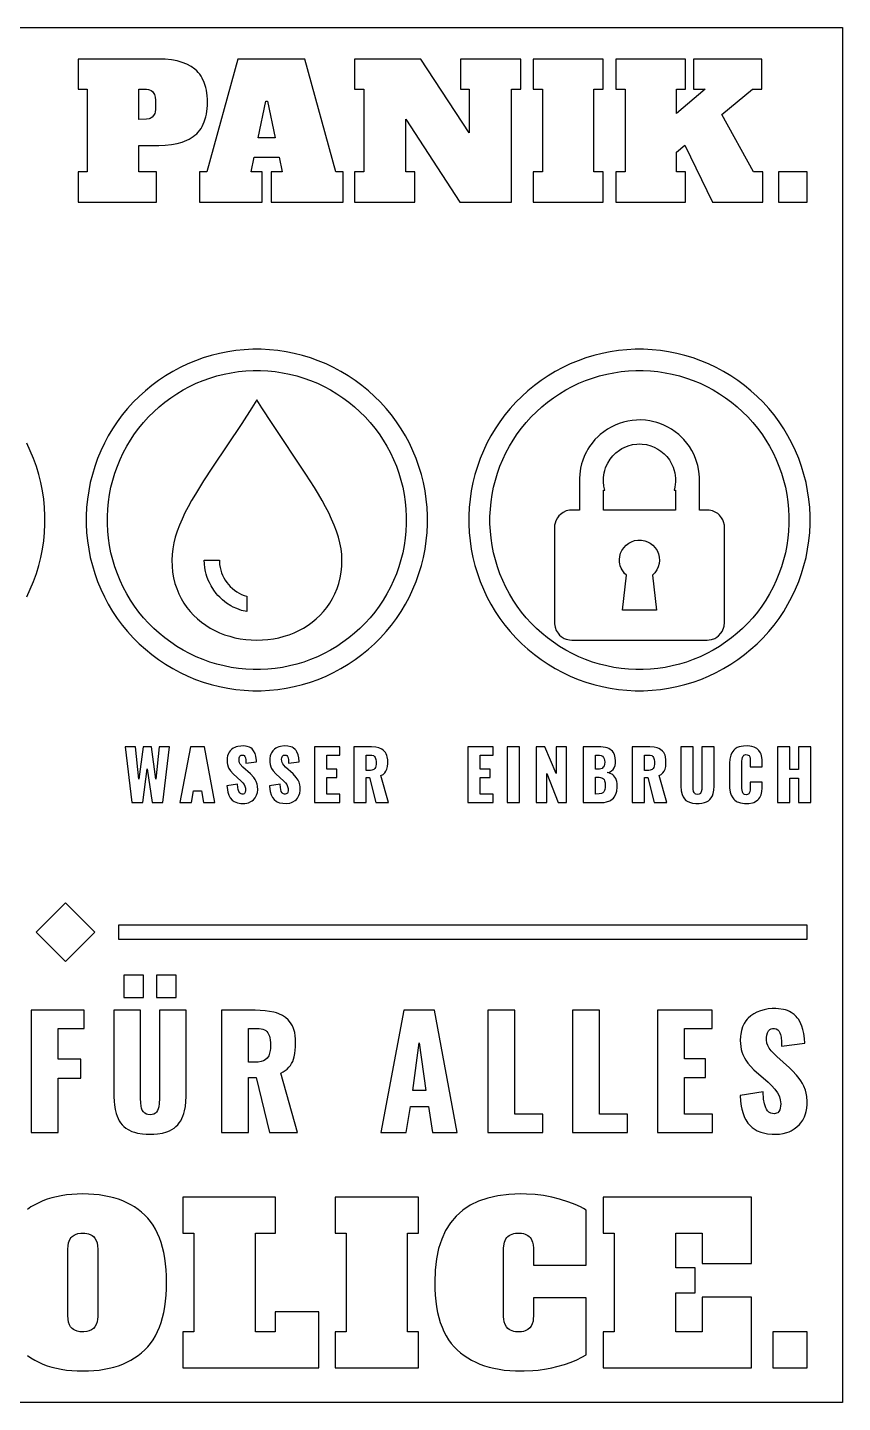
# Model space of a CAD drawing. Header units: millimetres. Extents: x 0 to 272, y 0 to 240.
# Drawn here: x 129.3 to 271.5, y 0.5 to 240.4 of the extents above; entities that cross this region are included whole.
import ezdxf

# ---------------------------------------------------------------- set-up
doc = ezdxf.new("R2010")
doc.units = ezdxf.units.MM

msp = doc.modelspace()

# ---------------------------------------------------------------- linework, layer by layer
at = {"layer": 'ENTGITTERRAHMEN'}
msp.add_lwpolyline([(0.5, 240.356), (271.5, 240.356), (271.5, 0.5), (0.5, 0.5)], close=True, dxfattribs=at)
at = {"layer": 'MOTIV'}
for points in [[(155.377, 220.108), (156.279, 220.362), (156.701, 220.517), (157.483, 220.88), (158.186, 221.316), (158.508, 221.561), (158.808, 221.827), (159.087, 222.115), (159.343, 222.425), (159.576, 222.758), (159.788, 223.113), (160.144, 223.891), (160.411, 224.758), (160.511, 225.225), (160.644, 226.227), (160.678, 226.761), (160.678, 227.875), (160.644, 228.41), (160.511, 229.412), (160.411, 229.879), (160.144, 230.746), (159.788, 231.524), (159.576, 231.879), (159.343, 232.212), (159.087, 232.522), (158.808, 232.81), (158.508, 233.075), (157.845, 233.548), (157.102, 233.947), (156.279, 234.274), (155.377, 234.529), (154.394, 234.71), (153.332, 234.819), (152.19, 234.856), (138.109, 234.856), (138.109, 229.596), (139.713, 229.596), (139.713, 215.163), (138.109, 215.163), (138.109, 209.903), (151.773, 209.903), (151.773, 215.163), (148.694, 215.163), (148.694, 219.781), (152.19, 219.781), (153.332, 219.817), (154.394, 219.926)], [(168.322, 215.163), (168.836, 217.728), (173.197, 217.728), (173.711, 215.163), (171.786, 215.163), (171.786, 209.903), (184.359, 209.903), (184.359, 215.163), (183.076, 215.163), (177.656, 234.856), (165.981, 234.856), (160.561, 215.163), (159.278, 215.163), (159.278, 209.903), (170.247, 209.903), (170.247, 215.163)], [(187.951, 215.163), (186.347, 215.163), (186.347, 209.903), (196.867, 209.903), (196.867, 215.163), (195.328, 215.163), (195.328, 224.368), (204.725, 209.903), (213.738, 209.903), (213.738, 229.596), (215.342, 229.596), (215.342, 234.856), (204.822, 234.856), (204.822, 229.596), (206.361, 229.596), (206.361, 221.994), (197.926, 234.856), (186.347, 234.856), (186.347, 229.596), (187.951, 229.596)], [(219.126, 229.596), (219.126, 215.163), (217.522, 215.163), (217.522, 209.903), (229.71, 209.903), (229.71, 215.163), (228.107, 215.163), (228.107, 229.596), (229.71, 229.596), (229.71, 234.856), (217.522, 234.856), (217.522, 229.596)], [(247.511, 229.596), (242.54, 225.362), (242.54, 229.596), (244.079, 229.596), (244.079, 234.856), (231.955, 234.856), (231.955, 229.596), (233.559, 229.596), (233.559, 215.163), (231.955, 215.163), (231.955, 209.903), (244.079, 209.903), (244.079, 215.163), (242.54, 215.163), (242.54, 218.627), (244.015, 219.845), (248.826, 209.903), (257.582, 209.903), (257.582, 215.163), (255.978, 215.163), (250.462, 225.169), (255.818, 229.596), (257.421, 229.596), (257.421, 234.856), (245.49, 234.856), (245.49, 229.596)], [(151.452, 228.672), (151.585, 228.227), (151.642, 227.691), (151.635, 226.105), (151.559, 225.603), (151.492, 225.383), (151.303, 225.006), (151.037, 224.713), (150.695, 224.503), (150.496, 224.43), (150.04, 224.346), (148.694, 224.336), (148.694, 229.596), (150.04, 229.585), (150.389, 229.532), (150.598, 229.471), (150.876, 229.342), (151.11, 229.167), (151.243, 229.025)], [(170.856, 227.511), (171.177, 227.511), (172.492, 221.128), (169.541, 221.128)], [(265.343, 209.903), (265.343, 215.163), (260.34, 215.163), (260.34, 209.903)], [(195.915, 167.831), (195.226, 169.121), (194.474, 170.375), (193.662, 171.59), (192.791, 172.764), (191.864, 173.894), (190.882, 174.978), (189.848, 176.012), (188.765, 176.993), (187.635, 177.921), (186.46, 178.792), (185.245, 179.604), (183.991, 180.355), (182.701, 181.045), (181.38, 181.67), (180.029, 182.229), (178.653, 182.722), (177.254, 183.146), (175.836, 183.501), (174.402, 183.787), (172.955, 184.001), (171.501, 184.144), (170.04, 184.216), (168.578, 184.216), (167.118, 184.144), (165.663, 184.001), (164.217, 183.787), (162.783, 183.501), (161.365, 183.146), (159.966, 182.722), (158.59, 182.229), (157.239, 181.67), (155.917, 181.045), (154.628, 180.355), (153.374, 179.604), (152.158, 178.792), (150.984, 177.921), (149.854, 176.993), (148.771, 176.012), (147.737, 174.978), (146.755, 173.894), (145.828, 172.764), (144.957, 171.59), (144.145, 170.375), (143.393, 169.121), (142.704, 167.831), (142.079, 166.51), (141.519, 165.159), (141.027, 163.782), (140.602, 162.383), (140.247, 160.965), (139.962, 159.531), (139.747, 158.085), (139.604, 156.63), (139.532, 155.17), (139.532, 153.708), (139.604, 152.248), (139.747, 150.793), (139.962, 149.347), (140.247, 147.913), (140.602, 146.495), (141.027, 145.096), (141.519, 143.719), (142.079, 142.369), (142.704, 141.047), (143.393, 139.758), (144.145, 138.504), (144.957, 137.288), (145.828, 136.114), (146.755, 134.984), (147.737, 133.9), (148.771, 132.867), (149.854, 131.885), (150.984, 130.957), (152.158, 130.087), (153.374, 129.274), (154.628, 128.523), (155.917, 127.834), (157.239, 127.208), (158.59, 126.649), (159.966, 126.156), (161.365, 125.732), (162.783, 125.377), (164.217, 125.092), (165.663, 124.877), (167.118, 124.734), (168.578, 124.662), (170.04, 124.662), (171.501, 124.734), (172.955, 124.877), (174.402, 125.092), (175.836, 125.377), (177.254, 125.732), (178.653, 126.156), (180.029, 126.649), (181.38, 127.208), (182.701, 127.834), (183.991, 128.523), (185.245, 129.274), (186.46, 130.087), (187.635, 130.957), (188.765, 131.885), (189.848, 132.867), (190.882, 133.9), (191.864, 134.984), (192.791, 136.114), (193.662, 137.288), (194.474, 138.504), (195.226, 139.758), (195.915, 141.047), (196.54, 142.369), (197.099, 143.719), (197.592, 145.096), (198.016, 146.495), (198.372, 147.913), (198.657, 149.347), (198.871, 150.793), (199.015, 152.248), (199.086, 153.708), (199.086, 155.17), (199.015, 156.63), (198.871, 158.085), (198.657, 159.531), (198.372, 160.965), (198.016, 162.383), (197.592, 163.782), (197.099, 165.159), (196.54, 166.51)], [(262.677, 167.831), (261.987, 169.121), (261.236, 170.375), (260.424, 171.59), (259.553, 172.764), (258.625, 173.894), (257.643, 174.978), (256.61, 176.012), (255.526, 176.993), (254.396, 177.921), (253.222, 178.792), (252.006, 179.604), (250.753, 180.355), (249.463, 181.045), (248.142, 181.67), (246.791, 182.229), (245.414, 182.722), (244.015, 183.146), (242.597, 183.501), (241.163, 183.787), (239.717, 184.001), (238.262, 184.144), (236.802, 184.216), (235.34, 184.216), (233.88, 184.144), (232.425, 184.001), (230.979, 183.787), (229.545, 183.501), (228.127, 183.146), (226.728, 182.722), (225.351, 182.229), (224.001, 181.67), (222.679, 181.045), (221.39, 180.355), (220.136, 179.604), (218.92, 178.792), (217.746, 177.921), (216.616, 176.993), (215.532, 176.012), (214.499, 174.978), (213.517, 173.894), (212.589, 172.764), (211.718, 171.59), (210.906, 170.375), (210.155, 169.121), (209.465, 167.831), (208.84, 166.51), (208.281, 165.159), (207.788, 163.782), (207.364, 162.383), (207.009, 160.965), (206.724, 159.531), (206.509, 158.085), (206.366, 156.63), (206.294, 155.17), (206.294, 153.708), (206.366, 152.248), (206.509, 150.793), (206.724, 149.347), (207.009, 147.913), (207.364, 146.495), (207.788, 145.096), (208.281, 143.719), (208.84, 142.369), (209.465, 141.047), (210.155, 139.758), (210.906, 138.504), (211.718, 137.288), (212.589, 136.114), (213.517, 134.984), (214.499, 133.9), (215.532, 132.867), (216.616, 131.885), (217.746, 130.957), (218.92, 130.087), (220.136, 129.274), (221.39, 128.523), (222.679, 127.834), (224.001, 127.208), (225.351, 126.649), (226.728, 126.156), (228.127, 125.732), (229.545, 125.377), (230.979, 125.092), (232.425, 124.877), (233.88, 124.734), (235.34, 124.662), (236.802, 124.662), (238.262, 124.734), (239.717, 124.877), (241.163, 125.092), (242.597, 125.377), (244.015, 125.732), (245.414, 126.156), (246.791, 126.649), (248.142, 127.208), (249.463, 127.834), (250.753, 128.523), (252.006, 129.274), (253.222, 130.087), (254.396, 130.957), (255.526, 131.885), (256.61, 132.867), (257.643, 133.9), (258.625, 134.984), (259.553, 136.114), (260.424, 137.288), (261.236, 138.504), (261.987, 139.758), (262.677, 141.047), (263.302, 142.369), (263.861, 143.719), (264.354, 145.096), (264.778, 146.495), (265.133, 147.913), (265.419, 149.347), (265.633, 150.793), (265.776, 152.248), (265.848, 153.708), (265.848, 155.17), (265.776, 156.63), (265.633, 158.085), (265.419, 159.531), (265.133, 160.965), (264.778, 162.383), (264.354, 163.782), (263.861, 165.159), (263.302, 166.51)], [(192.612, 142.709), (192.009, 141.58), (191.35, 140.482), (190.639, 139.417), (189.876, 138.389), (189.064, 137.399), (188.204, 136.45), (187.298, 135.545), (186.35, 134.685), (185.36, 133.872), (184.331, 133.11), (183.267, 132.398), (182.168, 131.74), (181.039, 131.136), (179.881, 130.589), (178.698, 130.099), (177.493, 129.667), (176.267, 129.296), (175.025, 128.985), (173.769, 128.735), (172.503, 128.547), (171.229, 128.421), (169.95, 128.359), (168.669, 128.359), (167.39, 128.421), (166.116, 128.547), (164.849, 128.735), (163.593, 128.985), (162.351, 129.296), (161.126, 129.667), (159.92, 130.099), (158.737, 130.589), (157.58, 131.136), (156.45, 131.74), (155.352, 132.398), (154.287, 133.11), (153.259, 133.872), (152.269, 134.685), (151.32, 135.545), (150.415, 136.45), (149.555, 137.399), (148.743, 138.389), (147.98, 139.417), (147.268, 140.482), (146.61, 141.58), (146.007, 142.709), (145.459, 143.867), (144.969, 145.05), (144.538, 146.256), (144.166, 147.481), (143.855, 148.723), (143.605, 149.979), (143.417, 151.246), (143.292, 152.52), (143.229, 153.799), (143.229, 155.079), (143.292, 156.358), (143.417, 157.633), (143.605, 158.899), (143.855, 160.155), (144.166, 161.397), (144.538, 162.623), (144.969, 163.828), (145.459, 165.011), (146.007, 166.169), (146.61, 167.298), (147.268, 168.396), (147.98, 169.461), (148.743, 170.49), (149.555, 171.479), (150.415, 172.428), (151.32, 173.334), (152.269, 174.193), (153.259, 175.006), (154.287, 175.769), (155.352, 176.48), (156.45, 177.138), (157.58, 177.742), (158.737, 178.289), (159.92, 178.779), (161.126, 179.211), (162.351, 179.582), (163.593, 179.894), (164.849, 180.143), (166.116, 180.331), (167.39, 180.457), (168.669, 180.52), (169.95, 180.52), (171.229, 180.457), (172.503, 180.331), (173.769, 180.143), (175.025, 179.894), (176.267, 179.582), (177.493, 179.211), (178.698, 178.779), (179.881, 178.289), (181.039, 177.742), (182.168, 177.138), (183.267, 176.48), (184.331, 175.769), (185.36, 175.006), (186.35, 174.193), (187.298, 173.334), (188.204, 172.428), (189.064, 171.479), (189.876, 170.49), (190.639, 169.461), (191.35, 168.396), (192.009, 167.298), (192.612, 166.169), (193.16, 165.011), (193.65, 163.828), (194.081, 162.623), (194.453, 161.397), (194.764, 160.155), (195.014, 158.899), (195.202, 157.633), (195.327, 156.358), (195.39, 155.079), (195.39, 153.799), (195.327, 152.52), (195.202, 151.246), (195.014, 149.979), (194.764, 148.723), (194.453, 147.481), (194.081, 146.256), (193.65, 145.05), (193.16, 143.867)], [(259.374, 142.709), (258.77, 141.58), (258.112, 140.482), (257.401, 139.417), (256.638, 138.389), (255.825, 137.399), (254.966, 136.45), (254.06, 135.545), (253.111, 134.685), (252.121, 133.872), (251.093, 133.11), (250.028, 132.398), (248.93, 131.74), (247.801, 131.136), (246.643, 130.589), (245.46, 130.099), (244.255, 129.667), (243.029, 129.296), (241.787, 128.985), (240.531, 128.735), (239.265, 128.547), (237.99, 128.421), (236.711, 128.359), (235.431, 128.359), (234.152, 128.421), (232.878, 128.547), (231.611, 128.735), (230.355, 128.985), (229.113, 129.296), (227.888, 129.667), (226.682, 130.099), (225.499, 130.589), (224.341, 131.136), (223.212, 131.74), (222.114, 132.398), (221.049, 133.11), (220.021, 133.872), (219.031, 134.685), (218.082, 135.545), (217.177, 136.45), (216.317, 137.399), (215.504, 138.389), (214.742, 139.417), (214.03, 140.482), (213.372, 141.58), (212.768, 142.709), (212.221, 143.867), (211.731, 145.05), (211.299, 146.256), (210.928, 147.481), (210.617, 148.723), (210.367, 149.979), (210.179, 151.246), (210.053, 152.52), (209.99, 153.799), (209.99, 155.079), (210.053, 156.358), (210.179, 157.633), (210.367, 158.899), (210.617, 160.155), (210.928, 161.397), (211.299, 162.623), (211.731, 163.828), (212.221, 165.011), (212.768, 166.169), (213.372, 167.298), (214.03, 168.396), (214.742, 169.461), (215.504, 170.49), (216.317, 171.479), (217.177, 172.428), (218.082, 173.334), (219.031, 174.193), (220.021, 175.006), (221.049, 175.769), (222.114, 176.48), (223.212, 177.138), (224.341, 177.742), (225.499, 178.289), (226.682, 178.779), (227.888, 179.211), (229.113, 179.582), (230.355, 179.894), (231.611, 180.143), (232.878, 180.331), (234.152, 180.457), (235.431, 180.52), (236.711, 180.52), (237.99, 180.457), (239.265, 180.331), (240.531, 180.143), (241.787, 179.894), (243.029, 179.582), (244.255, 179.211), (245.46, 178.779), (246.643, 178.289), (247.801, 177.742), (248.93, 177.138), (250.028, 176.48), (251.093, 175.769), (252.121, 175.006), (253.111, 174.193), (254.06, 173.334), (254.966, 172.428), (255.825, 171.479), (256.638, 170.49), (257.401, 169.461), (258.112, 168.396), (258.77, 167.298), (259.374, 166.169), (259.921, 165.011), (260.411, 163.828), (260.843, 162.623), (261.214, 161.397), (261.526, 160.155), (261.775, 158.899), (261.963, 157.633), (262.089, 156.358), (262.152, 155.079), (262.152, 153.799), (262.089, 152.52), (261.963, 151.246), (261.775, 149.979), (261.526, 148.723), (261.214, 147.481), (260.843, 146.256), (260.411, 145.05), (259.921, 143.867)], [(156.763, 155.668), (156.256, 154.596), (155.805, 153.539), (155.412, 152.495), (155.082, 151.464), (154.819, 150.446), (154.626, 149.438), (154.508, 148.442), (154.468, 147.455), (154.504, 146.382), (154.61, 145.346), (154.783, 144.348), (155.021, 143.389), (155.322, 142.469), (155.682, 141.589), (156.099, 140.75), (156.569, 139.953), (157.092, 139.198), (157.663, 138.487), (158.281, 137.819), (158.942, 137.197), (159.644, 136.619), (160.384, 136.088), (161.16, 135.604), (161.969, 135.168), (162.809, 134.78), (163.676, 134.441), (164.567, 134.152), (165.482, 133.915), (166.416, 133.728), (167.367, 133.594), (168.332, 133.513), (169.309, 133.486), (170.287, 133.513), (171.252, 133.594), (172.203, 133.728), (173.137, 133.915), (174.051, 134.152), (174.943, 134.441), (175.81, 134.78), (176.649, 135.168), (177.458, 135.604), (178.234, 136.088), (178.975, 136.619), (179.677, 137.197), (180.338, 137.819), (180.955, 138.487), (181.527, 139.198), (182.049, 139.953), (182.52, 140.75), (182.937, 141.589), (183.297, 142.469), (183.597, 143.389), (183.836, 144.348), (184.009, 145.346), (184.115, 146.382), (184.151, 147.455), (184.111, 148.442), (183.992, 149.438), (183.8, 150.446), (183.537, 151.464), (183.207, 152.495), (182.814, 153.539), (182.362, 154.596), (181.855, 155.668), (181.297, 156.755), (180.69, 157.857), (180.04, 158.977), (179.349, 160.114), (177.863, 162.443), (171.952, 171.255), (170.186, 173.987), (169.309, 175.392), (168.432, 173.987), (166.666, 171.255), (161.544, 163.637), (159.996, 161.269), (158.579, 158.977), (157.929, 157.857), (157.322, 156.755)], [(244.33, 167.869), (243.834, 168.459), (243.479, 168.831), (242.914, 169.356), (242.312, 169.838), (241.676, 170.274), (241.01, 170.663), (240.317, 171.001), (239.6, 171.287), (239.112, 171.449), (238.366, 171.645), (237.862, 171.746), (237.098, 171.849), (236.328, 171.897), (235.557, 171.887), (234.789, 171.821), (234.027, 171.699), (233.277, 171.52), (232.542, 171.287), (231.826, 171.001), (231.132, 170.663), (230.466, 170.274), (229.83, 169.838), (229.228, 169.356), (228.847, 169.011), (228.309, 168.459), (227.812, 167.869), (227.36, 167.244), (227.085, 166.809), (226.832, 166.362), (226.493, 165.669), (226.123, 164.71), (225.974, 164.218), (225.796, 163.467), (225.645, 162.45), (225.598, 161.68), (225.595, 156.185), (224.285, 156.185), (223.886, 156.159), (223.303, 156.023), (222.757, 155.776), (222.27, 155.427), (221.988, 155.144), (221.744, 154.827), (221.462, 154.299), (221.334, 153.92), (221.256, 153.528), (221.229, 153.13), (221.236, 136.342), (221.334, 135.751), (221.545, 135.19), (221.861, 134.682), (222.124, 134.381), (222.425, 134.118), (222.934, 133.801), (223.303, 133.648), (223.886, 133.512), (224.285, 133.486), (247.857, 133.486), (248.256, 133.512), (248.648, 133.59), (249.209, 133.801), (249.555, 134.001), (249.872, 134.244), (250.281, 134.682), (250.503, 135.014), (250.751, 135.56), (250.854, 135.946), (250.913, 136.542), (250.913, 153.13), (250.887, 153.528), (250.751, 154.112), (250.598, 154.481), (250.398, 154.827), (250.018, 155.29), (249.717, 155.554), (249.385, 155.776), (248.839, 156.023), (248.256, 156.159), (247.857, 156.185), (246.547, 156.185), (246.535, 161.937), (246.434, 162.961), (246.234, 163.969), (246.096, 164.465), (245.845, 165.194), (245.542, 165.903), (245.186, 166.587), (244.782, 167.244)], [(230.324, 163.971), (230.527, 164.387), (230.932, 165.043), (231.414, 165.645), (231.965, 166.183), (232.579, 166.65), (232.973, 166.893), (233.383, 167.106), (234.099, 167.392), (234.845, 167.588), (235.609, 167.692), (236.071, 167.709), (236.533, 167.692), (237.297, 167.588), (238.043, 167.392), (238.618, 167.17), (239.303, 166.815), (239.816, 166.472), (240.405, 165.976), (240.831, 165.529), (241.298, 164.916), (241.686, 164.25), (241.936, 163.686), (242.086, 163.248), (242.236, 162.65), (242.31, 162.193), (242.349, 161.732), (242.349, 161.115), (242.31, 160.654), (242.236, 160.197), (242.109, 159.677), (242.357, 159.677), (242.357, 156.185), (229.785, 156.185), (229.785, 159.677), (230.033, 159.677), (229.878, 160.349), (229.793, 161.115), (229.802, 161.886), (229.906, 162.65), (230.013, 163.1), (230.153, 163.541)], [(233.103, 138.724), (233.78, 144.819), (233.484, 145.11), (233.266, 145.375), (233.033, 145.734), (232.878, 146.04), (232.729, 146.441), (232.646, 146.774), (232.596, 147.113), (232.58, 147.54), (232.63, 148.052), (232.783, 148.631), (232.991, 149.101), (233.318, 149.603), (233.726, 150.042), (234.203, 150.405), (234.656, 150.647), (235.223, 150.842), (235.814, 150.937), (236.413, 150.93), (237.002, 150.82), (237.486, 150.647), (237.939, 150.405), (238.416, 150.042), (238.824, 149.603), (239.151, 149.101), (239.387, 148.55), (239.525, 147.967), (239.562, 147.369), (239.512, 146.858), (239.359, 146.278), (239.11, 145.734), (238.771, 145.239), (238.362, 144.819), (239.039, 138.724)], [(163.777, 143.952), (164.05, 143.554), (164.351, 143.178), (164.679, 142.825), (165.033, 142.497), (165.409, 142.196), (165.806, 141.923), (166.223, 141.68), (166.656, 141.469), (167.103, 141.29), (167.563, 141.144), (167.563, 138.456), (166.648, 138.683), (165.801, 138.986), (165.188, 139.267), (164.791, 139.479), (164.031, 139.96), (163.322, 140.514), (162.827, 140.973), (162.517, 141.299), (162.223, 141.639), (161.815, 142.176), (161.333, 142.936), (161.023, 143.535), (160.84, 143.947), (160.605, 144.579), (160.475, 145.01), (160.365, 145.446), (160.242, 146.11), (160.167, 146.78), (160.142, 147.455), (162.762, 147.455), (162.811, 146.653), (162.887, 146.177), (162.999, 145.708), (163.144, 145.249), (163.323, 144.801), (163.535, 144.368)], [(150.909, 114.884), (149.475, 114.884), (148.74, 109.21), (148.162, 114.896), (146.331, 114.896), (147.512, 105.138), (149.415, 105.138), (150.198, 111.029), (151.029, 105.138), (152.908, 105.138), (154.077, 114.896), (152.27, 114.896), (151.68, 109.246)], [(155.86, 105.138), (157.896, 105.138), (158.233, 107.198), (159.666, 107.198), (159.992, 105.138), (161.979, 105.138), (160.16, 114.896), (157.703, 114.896)], [(169.001, 105.975), (169.147, 106.204), (169.267, 106.45), (169.402, 106.886), (169.458, 107.354), (169.424, 108.003), (169.35, 108.382), (169.188, 108.84), (169.02, 109.15), (168.753, 109.53), (168.207, 110.139), (166.855, 111.352), (166.419, 111.856), (166.302, 112.076), (166.217, 112.398), (166.196, 112.727), (166.23, 112.944), (166.355, 113.232), (166.454, 113.346), (166.545, 113.404), (166.691, 113.445), (166.85, 113.447), (166.985, 113.418), (167.096, 113.361), (167.236, 113.194), (167.326, 112.952), (167.379, 112.59), (167.412, 112.029), (169.267, 112.257), (169.254, 112.509), (169.151, 113.235), (169.01, 113.695), (168.752, 114.189), (168.471, 114.506), (168.236, 114.684), (168.035, 114.8), (167.64, 114.942), (167.063, 115.023), (166.495, 115.015), (166.01, 114.944), (165.714, 114.864), (165.439, 114.757), (165.185, 114.623), (164.954, 114.462), (164.651, 114.172), (164.486, 113.949), (164.351, 113.702), (164.205, 113.286), (164.145, 112.979), (164.115, 112.649), (164.129, 112.11), (164.181, 111.773), (164.305, 111.363), (164.439, 111.085), (164.722, 110.668), (165.195, 110.14), (166.594, 108.897), (166.869, 108.599), (167.091, 108.3), (167.22, 108.04), (167.316, 107.672), (167.338, 107.271), (167.277, 106.96), (167.222, 106.829), (167.16, 106.749), (167.076, 106.689), (166.931, 106.642), (166.76, 106.633), (166.585, 106.663), (166.43, 106.736), (166.32, 106.826), (166.16, 107.064), (166.043, 107.411), (165.977, 107.8), (165.942, 108.367), (164.099, 108.089), (164.115, 107.788), (164.161, 107.367), (164.231, 106.982), (164.405, 106.424), (164.652, 105.965), (164.976, 105.596), (165.376, 105.319), (165.653, 105.194), (165.958, 105.1), (166.528, 105.009), (167.232, 105.009), (167.539, 105.053), (167.826, 105.128), (168.261, 105.319), (168.495, 105.469), (168.704, 105.641)], [(176.379, 105.903), (176.533, 106.125), (176.662, 106.367), (176.814, 106.796), (176.886, 107.257), (176.872, 107.87), (176.812, 108.259), (176.668, 108.731), (176.513, 109.05), (176.185, 109.53), (175.639, 110.139), (174.287, 111.352), (174.005, 111.657), (173.818, 111.908), (173.713, 112.137), (173.649, 112.398), (173.629, 112.727), (173.663, 112.944), (173.787, 113.232), (173.886, 113.346), (173.978, 113.404), (174.123, 113.445), (174.282, 113.447), (174.417, 113.418), (174.528, 113.361), (174.668, 113.194), (174.759, 112.952), (174.812, 112.59), (174.845, 112.029), (176.7, 112.257), (176.698, 112.32), (176.632, 112.965), (176.513, 113.501), (176.295, 114.009), (176.144, 114.246), (176.006, 114.407), (175.669, 114.684), (175.468, 114.8), (175.24, 114.893), (174.701, 115.007), (174.1, 115.025), (173.443, 114.944), (173.146, 114.864), (172.871, 114.757), (172.618, 114.623), (172.386, 114.462), (172.084, 114.172), (171.848, 113.828), (171.728, 113.569), (171.638, 113.286), (171.559, 112.817), (171.552, 112.229), (171.614, 111.773), (171.738, 111.363), (171.871, 111.085), (172.154, 110.668), (172.628, 110.14), (174.027, 108.897), (174.301, 108.599), (174.523, 108.3), (174.678, 107.97), (174.759, 107.592), (174.768, 107.235), (174.697, 106.927), (174.636, 106.8), (174.539, 106.707), (174.441, 106.661), (174.277, 106.633), (174.12, 106.64), (173.985, 106.674), (173.833, 106.756), (173.727, 106.853), (173.573, 107.107), (173.475, 107.411), (173.41, 107.8), (173.375, 108.367), (171.532, 108.089), (171.538, 107.937), (171.637, 107.106), (171.797, 106.527), (172.029, 106.049), (172.338, 105.663), (172.723, 105.367), (172.99, 105.233), (173.286, 105.128), (173.84, 105.02), (174.558, 105), (175.069, 105.075), (175.35, 105.16), (175.611, 105.274), (176, 105.524), (176.201, 105.703)], [(183.771, 114.896), (179.386, 114.896), (179.386, 105.138), (183.795, 105.138), (183.795, 106.596), (181.542, 106.596), (181.542, 109.511), (183.241, 109.511), (183.241, 111.005), (181.542, 111.005), (181.542, 113.426), (183.771, 113.426)], [(191.323, 110.077), (191.613, 110.337), (191.826, 110.639), (191.978, 110.987), (192.084, 111.453), (192.135, 111.984), (192.135, 112.601), (192.069, 113.11), (192.011, 113.336), (191.894, 113.64), (191.74, 113.902), (191.552, 114.126), (191.335, 114.319), (191.089, 114.48), (190.613, 114.679), (190.063, 114.806), (189.314, 114.886), (186.216, 114.896), (186.216, 105.138), (188.373, 105.138), (188.373, 109.511), (188.987, 109.511), (190.059, 105.138), (192.288, 105.138), (190.95, 109.86)], [(190.139, 112.298), (190.13, 111.831), (190.068, 111.474), (189.99, 111.259), (189.875, 111.08), (189.721, 110.938), (189.568, 110.852), (189.381, 110.792), (189.162, 110.759), (188.373, 110.752), (188.373, 113.45), (189.071, 113.45), (189.391, 113.422), (189.648, 113.336), (189.841, 113.193), (189.975, 112.995), (190.086, 112.682)], [(208.298, 113.426), (210.527, 113.426), (210.527, 114.896), (206.142, 114.896), (206.142, 105.138), (210.551, 105.138), (210.551, 106.596), (208.298, 106.596), (208.298, 109.511), (209.997, 109.511), (209.997, 111.005), (208.298, 111.005)], [(215.141, 114.896), (212.984, 114.896), (212.984, 105.138), (215.141, 105.138)], [(219.562, 114.896), (218.044, 114.896), (218.044, 105.138), (219.887, 105.138), (219.887, 110.198), (221.887, 105.138), (223.344, 105.138), (223.344, 114.896), (221.561, 114.896), (221.561, 110.198)], [(231.317, 105.729), (231.53, 105.929), (231.672, 106.1), (231.906, 106.496), (232.027, 106.802), (232.116, 107.141), (232.194, 107.817), (232.173, 108.502), (232.116, 108.843), (232.027, 109.15), (231.939, 109.359), (231.795, 109.609), (231.62, 109.826), (231.415, 110.011), (231.242, 110.127), (230.985, 110.25), (230.698, 110.337), (230.464, 110.378), (230.822, 110.479), (231.182, 110.67), (231.476, 110.94), (231.669, 111.236), (231.808, 111.594), (231.883, 112.02), (231.896, 112.457), (231.852, 112.985), (231.716, 113.512), (231.494, 113.928), (231.356, 114.104), (231.147, 114.305), (230.969, 114.432), (230.711, 114.572), (230.433, 114.685), (230.133, 114.768), (229.314, 114.878), (226.247, 114.896), (226.247, 105.138), (229.447, 105.142), (229.917, 105.18), (230.346, 105.262), (230.875, 105.45), (231.075, 105.559)], [(229.988, 112.541), (230.005, 112.224), (229.976, 111.853), (229.915, 111.583), (229.83, 111.394), (229.703, 111.241), (229.535, 111.122), (229.311, 111.042), (229.088, 111.005), (228.404, 110.993), (228.404, 113.45), (229.103, 113.426), (229.377, 113.353), (229.602, 113.232), (229.802, 113.031), (229.92, 112.809)], [(239.882, 110.077), (240.173, 110.337), (240.386, 110.639), (240.538, 110.987), (240.643, 111.453), (240.695, 111.984), (240.695, 112.601), (240.629, 113.11), (240.536, 113.443), (240.454, 113.64), (240.299, 113.902), (240.112, 114.126), (239.734, 114.43), (239.468, 114.57), (239.173, 114.679), (238.623, 114.806), (237.874, 114.886), (234.776, 114.896), (234.776, 105.138), (236.932, 105.138), (236.932, 109.511), (237.547, 109.511), (238.619, 105.138), (240.847, 105.138), (239.51, 109.86)], [(238.698, 112.298), (238.69, 111.831), (238.628, 111.474), (238.55, 111.259), (238.435, 111.08), (238.281, 110.938), (238.128, 110.852), (237.941, 110.792), (237.721, 110.759), (236.932, 110.752), (236.932, 113.45), (237.631, 113.45), (237.951, 113.422), (238.207, 113.336), (238.401, 113.193), (238.535, 112.995), (238.646, 112.682)], [(248.596, 105.973), (248.789, 106.334), (248.927, 106.75), (249.039, 107.343), (249.086, 108.017), (249.087, 114.896), (246.943, 114.896), (246.943, 107.837), (246.925, 107.449), (246.856, 107.033), (246.799, 106.892), (246.702, 106.74), (246.626, 106.667), (246.497, 106.596), (246.196, 106.548), (245.902, 106.596), (245.774, 106.667), (245.673, 106.768), (245.594, 106.892), (245.522, 107.071), (245.453, 107.492), (245.437, 107.837), (245.437, 114.896), (243.305, 114.896), (243.306, 108.017), (243.368, 107.218), (243.523, 106.535), (243.684, 106.147), (243.906, 105.813), (244.19, 105.534), (244.536, 105.31), (244.957, 105.145), (245.325, 105.061), (245.886, 105.001), (246.506, 105.001), (246.933, 105.04), (247.432, 105.145), (247.754, 105.264), (248.114, 105.473), (248.343, 105.666)], [(257.294, 106.504), (257.446, 107.109), (257.502, 107.663), (257.507, 108.74), (255.399, 108.74), (255.384, 107.349), (255.334, 107), (255.239, 106.778), (255.161, 106.674), (255.055, 106.596), (254.917, 106.546), (254.748, 106.524), (254.425, 106.564), (254.301, 106.624), (254.181, 106.735), (254.089, 106.876), (254.026, 107.045), (253.976, 107.32), (253.955, 107.624), (253.954, 112.349), (253.975, 112.721), (254.03, 113.025), (254.1, 113.189), (254.201, 113.33), (254.308, 113.418), (254.444, 113.477), (254.653, 113.509), (254.884, 113.496), (255.065, 113.438), (255.194, 113.336), (255.31, 113.138), (255.373, 112.858), (255.399, 112.424), (255.399, 111.366), (257.507, 111.366), (257.487, 112.669), (257.378, 113.298), (257.289, 113.587), (257.175, 113.856), (256.913, 114.247), (256.56, 114.565), (256.304, 114.722), (256.111, 114.809), (255.666, 114.939), (255.001, 115.021), (254.247, 115.01), (253.836, 114.955), (253.467, 114.864), (253.141, 114.736), (252.771, 114.51), (252.536, 114.304), (252.335, 114.068), (252.169, 113.801), (252.002, 113.399), (251.84, 112.705), (251.779, 112.047), (251.773, 108.246), (251.795, 107.703), (251.909, 106.967), (252.078, 106.427), (252.335, 105.965), (252.536, 105.727), (252.689, 105.585), (252.948, 105.397), (253.141, 105.29), (253.354, 105.199), (253.708, 105.094), (254.393, 105.002), (255.148, 105.011), (255.794, 105.118), (256.018, 105.187), (256.316, 105.321), (256.723, 105.613), (256.923, 105.822), (257.09, 106.056)], [(263.844, 110.944), (262.326, 110.944), (262.326, 114.896), (260.17, 114.896), (260.17, 105.138), (262.326, 105.138), (262.326, 109.403), (263.844, 109.403), (263.844, 105.138), (266, 105.138), (266, 114.896), (263.844, 114.896)], [(229.888, 109.155), (229.994, 108.945), (230.075, 108.624), (230.112, 108.219), (230.102, 107.781), (230.046, 107.451), (229.976, 107.239), (229.843, 107.005), (229.652, 106.828), (229.462, 106.734), (229.055, 106.651), (228.404, 106.644), (228.404, 109.571), (229.042, 109.564), (229.271, 109.534), (229.469, 109.478), (229.635, 109.398), (229.774, 109.291)], [(141.064, 82.542), (135.929, 87.677), (130.793, 82.542), (135.929, 77.406)], [(145.172, 83.774), (145.172, 81.309), (265.343, 81.309), (265.343, 83.774)], [(146.092, 75.021), (146.092, 71.129), (149.51, 71.129), (149.51, 75.021)], [(151.824, 75.021), (151.824, 71.129), (155.243, 71.129), (155.243, 75.021)], [(139.15, 65.738), (139.15, 68.92), (129.946, 68.92), (129.946, 47.62), (134.653, 47.62), (134.653, 57.087), (138.571, 57.087), (138.571, 60.374), (134.653, 60.374), (134.653, 65.738)], [(154.48, 48.107), (154.855, 48.351), (155.196, 48.625), (155.505, 48.93), (155.781, 49.264), (156.024, 49.628), (156.235, 50.023), (156.413, 50.447), (156.563, 50.901), (156.69, 51.383), (156.837, 52.16), (156.932, 53), (156.975, 53.905), (156.978, 68.92), (152.298, 68.92), (152.298, 53.511), (152.26, 52.665), (152.191, 52.103), (152.108, 51.756), (151.984, 51.448), (151.772, 51.118), (151.606, 50.957), (151.325, 50.802), (151.069, 50.731), (150.667, 50.697), (150.278, 50.731), (150.026, 50.802), (149.746, 50.957), (149.527, 51.179), (149.318, 51.522), (149.196, 51.84), (149.116, 52.196), (149.045, 52.759), (149.011, 53.511), (149.011, 68.92), (144.356, 68.92), (144.359, 53.905), (144.401, 53), (144.458, 52.433), (144.585, 51.635), (144.762, 50.901), (144.909, 50.447), (145.083, 50.023), (145.292, 49.628), (145.534, 49.264), (145.81, 48.93), (146.12, 48.625), (146.464, 48.351), (146.841, 48.107), (147.482, 47.8), (147.963, 47.636), (148.488, 47.505), (149.357, 47.37), (149.99, 47.321), (150.667, 47.305), (151.344, 47.321), (151.977, 47.37), (152.843, 47.505), (153.611, 47.714), (154.068, 47.894)], [(174.278, 58.402), (174.617, 58.674), (174.912, 58.968), (175.162, 59.286), (175.377, 59.628), (175.56, 59.996), (175.71, 60.389), (175.827, 60.807), (175.939, 61.405), (176.052, 62.565), (176.069, 63.293), (176.051, 63.911), (175.997, 64.487), (175.907, 65.023), (175.705, 65.748), (175.525, 66.18), (175.188, 66.751), (174.779, 67.24), (174.305, 67.661), (173.768, 68.013), (173.166, 68.296), (172.73, 68.447), (172.267, 68.572), (171.529, 68.724), (170.737, 68.833), (169.893, 68.898), (168.996, 68.92), (163.132, 68.92), (163.132, 47.62), (167.839, 47.62), (167.839, 57.166), (169.18, 57.166), (171.52, 47.62), (176.385, 47.62), (173.466, 57.928), (173.894, 58.154)], [(200.314, 68.92), (194.95, 68.92), (190.926, 47.62), (195.37, 47.62), (196.107, 52.117), (199.236, 52.117), (199.946, 47.62), (204.285, 47.62)], [(219.194, 47.62), (219.194, 50.802), (214.303, 50.802), (214.303, 68.92), (209.596, 68.92), (209.596, 47.62)], [(229.108, 50.802), (229.108, 68.92), (224.401, 68.92), (224.401, 47.62), (233.999, 47.62), (233.999, 50.802)], [(248.777, 65.712), (248.777, 68.92), (239.205, 68.92), (239.205, 47.62), (248.83, 47.62), (248.83, 50.802), (243.912, 50.802), (243.912, 57.166), (247.62, 57.166), (247.62, 60.426), (243.912, 60.426), (243.912, 65.712)], [(263.072, 48.228), (263.547, 48.587), (263.97, 48.994), (264.223, 49.291), (264.559, 49.776), (264.841, 50.303), (265.061, 50.856), (265.173, 51.239), (265.288, 51.835), (265.34, 52.456), (265.339, 52.981), (265.265, 53.873), (265.167, 54.432), (265.03, 54.962), (264.751, 55.702), (264.516, 56.159), (264.244, 56.589), (263.952, 57.005), (263.481, 57.604), (262.791, 58.357), (262.227, 58.888), (260.013, 60.842), (259.437, 61.409), (259.041, 61.851), (258.705, 62.284), (258.451, 62.766), (258.321, 63.173), (258.229, 63.779), (258.219, 64.187), (258.273, 64.581), (258.404, 64.976), (258.613, 65.359), (258.844, 65.584), (259.055, 65.694), (259.299, 65.753), (259.646, 65.757), (259.94, 65.694), (260.235, 65.529), (260.414, 65.327), (260.585, 64.998), (260.686, 64.678), (260.768, 64.204), (260.839, 63.427), (260.873, 62.662), (264.923, 63.161), (264.869, 63.99), (264.752, 64.852), (264.599, 65.587), (264.417, 66.159), (264.243, 66.577), (264.038, 66.985), (263.799, 67.378), (263.614, 67.623), (263.409, 67.854), (263.063, 68.172), (262.531, 68.546), (262.233, 68.71), (261.909, 68.852), (261.558, 68.97), (261.179, 69.065), (260.339, 69.183), (259.878, 69.206), (259.249, 69.202), (258.507, 69.143), (257.813, 69.026), (257.165, 68.851), (256.565, 68.617), (256.013, 68.325), (255.507, 67.974), (255.051, 67.565), (254.847, 67.341), (254.658, 67.103), (254.331, 66.59), (254.069, 66.024), (253.873, 65.407), (253.742, 64.737), (253.701, 64.382), (253.668, 63.635), (253.685, 63.099), (253.736, 62.588), (253.82, 62.103), (253.939, 61.643), (254.091, 61.208), (254.382, 60.602), (254.617, 60.229), (255.001, 59.692), (255.42, 59.181), (256.033, 58.538), (258.527, 56.351), (259.088, 55.826), (259.687, 55.174), (260.171, 54.523), (260.393, 54.103), (260.509, 53.802), (260.635, 53.32), (260.686, 52.977), (260.712, 52.618), (260.705, 52.198), (260.642, 51.819), (260.551, 51.525), (260.418, 51.248), (260.206, 51.044), (259.993, 50.945), (259.635, 50.884), (259.292, 50.898), (258.996, 50.973), (258.666, 51.152), (258.433, 51.364), (258.23, 51.652), (258.098, 51.918), (257.884, 52.582), (257.741, 53.432), (257.665, 54.668), (253.642, 54.063), (253.703, 53.089), (253.821, 52.196), (253.929, 51.646), (254.139, 50.888), (254.404, 50.211), (254.613, 49.802), (254.977, 49.248), (255.252, 48.919), (255.717, 48.484), (256.059, 48.234), (256.624, 47.917), (257.249, 47.667), (257.699, 47.537), (258.425, 47.395), (259.211, 47.319), (260.011, 47.308), (260.48, 47.337), (261.149, 47.435), (261.776, 47.598), (262.171, 47.743), (262.546, 47.917)], [(171.204, 65.002), (171.337, 64.772), (171.498, 64.38), (171.579, 64.088), (171.64, 63.772), (171.694, 63.25), (171.703, 62.738), (171.675, 62.231), (171.631, 61.88), (171.54, 61.452), (171.37, 60.982), (171.118, 60.591), (170.782, 60.282), (170.448, 60.093), (170.041, 59.963), (169.561, 59.891), (167.839, 59.874), (167.839, 65.765), (169.73, 65.749), (170.061, 65.702), (170.359, 65.624), (170.622, 65.516), (170.85, 65.375), (171.044, 65.204)], [(197.658, 63.24), (198.789, 54.931), (196.527, 54.931)], [(172.568, 36.338), (156.403, 36.338), (156.403, 30.056), (158.318, 30.056), (158.318, 12.818), (156.403, 12.818), (156.403, 6.536), (180.114, 6.536), (180.114, 16.342), (172.491, 16.342), (172.491, 12.818), (169.044, 12.818), (169.044, 30.056), (172.568, 30.056)], [(182.948, 30.056), (184.864, 30.056), (184.864, 12.818), (182.948, 12.818), (182.948, 6.536), (197.505, 6.536), (197.505, 12.818), (195.589, 12.818), (195.589, 30.056), (197.505, 30.056), (197.505, 36.338), (182.948, 36.338)], [(201.621, 13.638), (201.962, 12.866), (202.342, 12.138), (202.763, 11.456), (203.224, 10.818), (203.725, 10.225), (204.265, 9.677), (204.843, 9.171), (205.455, 8.702), (206.1, 8.27), (206.78, 7.876), (207.493, 7.52), (208.239, 7.201), (209.02, 6.919), (209.835, 6.675), (210.683, 6.469), (211.565, 6.3), (212.481, 6.169), (213.431, 6.075), (214.414, 6.019), (215.943, 6.004), (217.447, 6.072), (218.423, 6.162), (219.847, 6.364), (220.77, 6.544), (221.673, 6.76), (222.966, 7.137), (224.125, 7.535), (225.146, 7.95), (226.027, 8.384), (226.77, 8.835), (226.77, 18.756), (217.577, 18.756), (217.577, 15.653), (217.547, 15.064), (217.494, 14.711), (217.364, 14.24), (217.175, 13.839), (216.925, 13.508), (216.616, 13.244), (216.377, 13.103), (216.111, 12.991), (215.819, 12.906), (215.5, 12.85), (214.789, 12.822), (214.444, 12.85), (214.125, 12.906), (213.832, 12.991), (213.566, 13.103), (213.327, 13.244), (213.115, 13.413), (212.845, 13.721), (212.636, 14.098), (212.487, 14.546), (212.397, 15.064), (212.37, 15.449), (212.37, 27.425), (212.45, 28.163), (212.53, 28.485), (212.636, 28.776), (212.769, 29.036), (212.929, 29.264), (213.115, 29.461), (213.327, 29.63), (213.566, 29.771), (213.832, 29.883), (214.125, 29.968), (214.444, 30.024), (215.155, 30.052), (215.5, 30.024), (215.819, 29.968), (216.111, 29.883), (216.377, 29.771), (216.616, 29.63), (216.829, 29.461), (217.015, 29.264), (217.175, 29.036), (217.307, 28.776), (217.414, 28.485), (217.523, 27.99), (217.573, 27.425), (217.577, 24.463), (226.77, 24.463), (226.77, 34.04), (226.3, 34.342), (225.765, 34.637), (224.84, 35.064), (223.77, 35.474), (222.116, 35.993), (220.754, 36.33), (219.345, 36.587), (217.888, 36.762), (216.384, 36.856), (215.355, 36.874), (213.286, 36.795), (211.371, 36.559), (209.609, 36.165), (208, 35.614), (206.545, 34.905), (205.242, 34.039), (204.093, 33.015), (203.097, 31.834), (202.254, 30.495), (201.565, 28.998), (201.029, 27.344), (200.646, 25.533), (200.416, 23.564), (200.339, 21.437), (200.359, 20.305), (200.419, 19.218), (200.519, 18.175), (200.66, 17.178), (200.84, 16.226), (201.06, 15.318), (201.321, 14.456)], [(242.399, 24.004), (242.399, 30.056), (247.033, 30.056), (247.033, 24.77), (255.614, 24.77), (255.614, 36.338), (229.758, 36.338), (229.758, 30.056), (231.673, 30.056), (231.673, 12.818), (229.758, 12.818), (229.758, 6.536), (255.614, 6.536), (255.614, 18.871), (247.033, 18.871), (247.033, 12.818), (242.399, 12.818), (242.399, 19.637), (245.769, 19.637), (245.769, 24.004)], [(140.464, 13.17), (140.075, 12.991), (139.627, 12.875), (139.118, 12.822), (138.407, 12.849), (137.939, 12.941), (137.53, 13.095), (137.291, 13.232), (137.078, 13.396), (136.809, 13.697), (136.6, 14.073), (136.45, 14.524), (136.361, 15.051), (136.331, 15.653), (136.331, 27.221), (136.361, 27.81), (136.45, 28.328), (136.543, 28.635), (136.733, 29.036), (136.892, 29.264), (137.078, 29.461), (137.407, 29.704), (137.66, 29.831), (138.088, 29.968), (138.577, 30.042), (139.294, 30.042), (139.627, 30), (139.932, 29.929), (140.341, 29.771), (140.58, 29.63), (140.793, 29.461), (141.062, 29.154), (141.271, 28.776), (141.421, 28.328), (141.51, 27.81), (141.54, 27.221), (141.537, 15.449), (141.51, 15.064), (141.421, 14.546), (141.271, 14.098), (141.062, 13.721), (140.793, 13.413)], [(265.343, 12.818), (259.368, 12.818), (259.368, 6.536), (265.343, 6.536)]]:
    msp.add_lwpolyline(points, close=True, dxfattribs=at)
for points in [[(129.153, 141.047), (129.778, 142.369), (130.338, 143.719), (130.83, 145.096), (131.255, 146.495), (131.61, 147.913), (131.895, 149.347), (132.11, 150.793), (132.253, 152.248), (132.325, 153.708), (132.325, 155.17), (132.253, 156.63), (132.11, 158.085), (131.895, 159.531), (131.61, 160.965), (131.255, 162.383), (130.83, 163.782), (130.338, 165.159), (129.778, 166.51), (129.153, 167.831)], [(129.268, 8.702), (129.895, 8.27), (130.553, 7.876), (131.245, 7.52), (131.969, 7.201), (132.725, 6.919), (133.514, 6.675), (134.336, 6.469), (135.191, 6.3), (136.078, 6.169), (136.998, 6.075), (137.95, 6.019), (138.935, 6), (139.921, 6.019), (140.873, 6.075), (141.793, 6.169), (142.68, 6.3), (143.535, 6.469), (144.356, 6.675), (145.146, 6.919), (145.902, 7.201), (146.626, 7.52), (147.318, 7.876), (147.976, 8.27), (148.603, 8.702), (149.196, 9.171), (149.757, 9.677), (150.282, 10.225), (150.768, 10.818), (151.215, 11.456), (151.624, 12.138), (151.993, 12.866), (152.324, 13.638), (152.615, 14.456), (152.868, 15.318), (153.082, 16.226), (153.257, 17.178), (153.393, 18.175), (153.49, 19.218), (153.549, 20.305), (153.568, 21.437), (153.549, 22.569), (153.49, 23.656), (153.393, 24.699), (153.257, 25.696), (153.082, 26.648), (152.868, 27.556), (152.615, 28.418), (152.324, 29.236), (151.993, 30.008), (151.624, 30.736), (151.215, 31.419), (150.768, 32.056), (150.282, 32.649), (149.757, 33.197), (149.196, 33.703), (148.603, 34.172), (147.976, 34.604), (147.318, 34.998), (146.626, 35.354), (145.902, 35.673), (145.146, 35.955), (144.356, 36.199), (143.535, 36.405), (142.68, 36.574), (141.793, 36.705), (140.873, 36.799), (139.921, 36.855), (138.935, 36.874), (137.95, 36.855), (136.998, 36.799), (136.078, 36.705), (135.191, 36.574), (134.336, 36.405), (133.514, 36.199), (132.725, 35.955), (131.969, 35.673), (131.245, 35.354), (130.553, 34.998), (129.895, 34.604), (129.268, 34.172)]]:
    msp.add_lwpolyline(points, dxfattribs=at)

doc.saveas('drawing.dxf')
